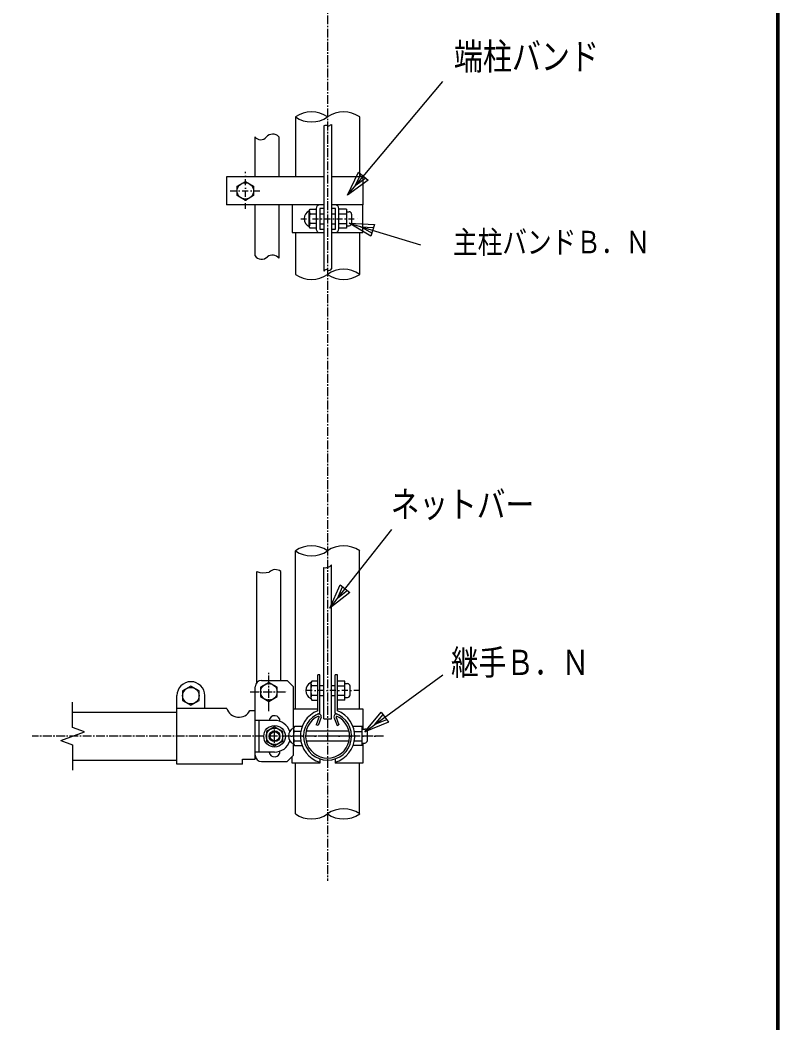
# Model space of a CAD drawing. Units: millimetres, scale not verified. Extents: x -4425 to 4425, y -3150 to 3150.
# Drawn here: x 2914 to 4200, y -89 to 1610 of the extents above; entities that cross this region are included whole.
import ezdxf
from ezdxf.enums import TextEntityAlignment as Align

# ---------------------------------------------------------------- set-up
doc = ezdxf.new("R2010")
doc.units = ezdxf.units.MM
doc.header["$LTSCALE"] = 20
for name, pattern in [('USER1', [1.01, 0.5, -0.25, 0.01, -0.25]), ('USER2', [1.125, 0.75, -0.125, 0.125, -0.125]), ('USER4', [2, 1.25, -0.25, 0.25, -0.25])]:
    doc.linetypes.add(name, pattern=pattern)
for name, color, linetype, lineweight in [('0-1_1', 7, 'Continuous', 25), ('0-2_0', 7, 'Continuous', 25), ('0-3_CENTLN-L', 2, 'USER2', 25), ('0-7_WAKU', 7, 'Continuous', 25)]:
    doc.layers.add(name, color=color, linetype=linetype, lineweight=lineweight)
doc.styles.add('ＭＳ ゴシック', font='')
doc.styles.get('ＭＳ ゴシック').set_extended_font_data('MS Gothic')

# ---------------------------------------------------------------- blocks, each defined once
blk = doc.blocks.new('C2')
at = {"layer": '0-1_1', "color": 4}
blk.add_line((157676.5, 103912.6), (155929.2, 105743.2), dxfattribs=at)
blk.add_lwpolyline([(157248.4, 104665.2), (157676.5, 103912.6), (156944.6, 104375.3)], close=True, dxfattribs=at)
blk.add_lwpolyline([(157172.5, 104592.7), (157386.5, 104216.4), (157020.6, 104447.8)], dxfattribs=at)
blk = doc.blocks.new('C4')
at = {"layer": '0-1_1', "color": 4}
blk.add_line((114914.8, 103992.9), (118152.7, 107849.7), dxfattribs=at)
blk.add_lwpolyline([(115615.7, 104501.3), (114914.8, 103992.9), (115294.1, 104771.3)], close=True, dxfattribs=at)
blk.add_lwpolyline([(115535.3, 104568.8), (115184.8, 104314.6), (115374.5, 104703.8)], dxfattribs=at)
blk = doc.blocks.new('C3')
at = {"layer": '0-1_1', "color": 4}
blk.add_line((157722.2, 110823.7), (154673.5, 109612.2), dxfattribs=at)
blk.add_lwpolyline([(156864, 110708.7), (157722.2, 110823.7), (157019.1, 110318.3)], close=True, dxfattribs=at)
blk.add_lwpolyline([(156902.8, 110611.1), (157331.9, 110668.6), (156980.3, 110415.9)], dxfattribs=at)
blk = doc.blocks.new('C15')
at = {"layer": '0-1_1', "color": 4}
blk.add_line((9928.44, 6638.88), (10068.65, 6816.03), dxfattribs=at)
blk.add_lwpolyline([(9974.17, 6674.11), (9928.44, 6638.88), (9952.22, 6691.48)], close=True, dxfattribs=at)
blk.add_lwpolyline([(9968.68, 6678.45), (9945.82, 6660.84), (9957.71, 6687.14)], dxfattribs=at)

msp = doc.modelspace()

# ---------------------------------------------------------------- linework, layer by layer
at = {"layer": '0-1_1'}
for p, q in [((3380.6, 1446.08), (3380.6, 1344.29)), ((3489.46, 1446.08), (3489.46, 1344.29)), ((3428.6, 1430.72), (3428.6, 1184.58)), ((3441.46, 1433.5), (3441.46, 1188.76)), ((3311.82, 1412.29), (3311.82, 1344.29)), ((3352.53, 1412.29), (3352.53, 1344.29)), ((3263.6, 1344.29), (3263.6, 1297.15)), ((3428.6, 1344.29), (3263.6, 1344.29)), ((3494.82, 1344.29), (3441.46, 1344.29)), ((3494.82, 1344.29), (3494.82, 1297.15)), ((3428.6, 1297.15), (3263.6, 1297.15)), ((3311.82, 1297.15), (3311.82, 1211.07)), ((3352.53, 1297.15), (3352.53, 1206.66)), ((3375.25, 1297.15), (3375.25, 1250.01)), ((3415.75, 1297.15), (3375.25, 1297.15)), ((3428.6, 1297.15), (3415.75, 1297.15)), ((3454.32, 1297.15), (3441.46, 1297.15)), ((3494.82, 1297.15), (3441.46, 1297.15)), ((3403.96, 1286.8), (3405.61, 1289.65)), ((3403.96, 1260.36), (3403.96, 1286.8)), ((3405.25, 1281.62), (3415.75, 1281.62)), ((3405.61, 1289.65), (3415.75, 1289.65)), ((3415.75, 1290.72), (3415.75, 1256.44)), ((3421.75, 1282.15), (3428.6, 1282.15)), ((3441.46, 1282.15), (3448.32, 1282.15)), ((3454.32, 1256.44), (3454.32, 1290.72)), ((3467.18, 1289.65), (3454.32, 1289.65)), ((3454.32, 1281.61), (3467.01, 1281.61)), ((3467.18, 1289.65), (3467.18, 1257.51)), ((3467.18, 1285.37), (3471.46, 1285.37)), ((3475.75, 1281.08), (3475.75, 1266.08)), ((3415.75, 1265.54), (3405.25, 1265.54)), ((3421.75, 1265.01), (3428.6, 1265.01)), ((3441.46, 1265.01), (3448.32, 1265.01)), ((3454.32, 1265.55), (3467.01, 1265.55)), ((3467.18, 1257.51), (3454.32, 1257.51)), ((3467.18, 1261.79), (3471.46, 1261.79)), ((3375.25, 1250.01), (3415.75, 1250.01)), ((3380.6, 1250.01), (3380.6, 1179.29)), ((3415.75, 1250.01), (3428.6, 1250.01)), ((3421.75, 1256.01), (3428.6, 1256.01)), ((3441.46, 1250.01), (3454.32, 1250.01)), ((3489.46, 1250.01), (3489.46, 1179.29)), ((3380.6, 443.1), (3380.6, 710.96)), ((3489.46, 443.1), (3489.46, 710.96)), ((3428.6, 426.52), (3428.6, 682.61)), ((3441.46, 426.52), (3441.46, 686.99)), ((3315.22, 487.63), (3315.22, 675.82)), ((3355.94, 491.32), (3355.94, 675.82)), ((3418.32, 439.97), (3418.32, 500.96)), ((3422.18, 500.96), (3418.32, 500.96)), ((3422.18, 435.66), (3422.18, 500.96)), ((3447.89, 435.66), (3447.89, 500.96)), ((3451.75, 500.96), (3447.89, 500.96)), ((3451.75, 439.97), (3451.75, 500.96)), ((3203.35, 481.6), (3189.43, 473.56)), ((3217.28, 473.56), (3203.35, 481.6)), ((3335.58, 488.05), (3321.65, 480.01)), ((3321.65, 480.01), (3321.65, 463.93)), ((3349.51, 480.01), (3335.58, 488.05)), ((3349.51, 463.93), (3349.51, 480.01)), ((3406.53, 487.4), (3406.53, 460.95)), ((3418.32, 482.21), (3407.82, 482.21)), ((3422.18, 482.75), (3428.6, 482.75)), ((3441.46, 482.75), (3447.89, 482.75)), ((3464.6, 490.25), (3451.75, 490.25)), ((3451.75, 482.21), (3464.44, 482.21)), ((3464.6, 458.1), (3464.6, 490.25)), ((3464.6, 485.96), (3468.89, 485.96)), ((3473.18, 466.68), (3473.18, 481.68)), ((3189.43, 473.56), (3189.43, 457.48)), ((3217.28, 457.48), (3217.28, 473.56)), ((3321.65, 463.93), (3335.58, 455.89)), ((3335.58, 455.89), (3349.51, 463.93)), ((3406.53, 460.95), (3408.18, 458.1)), ((3407.82, 466.14), (3418.32, 466.14)), ((3422.18, 465.6), (3428.6, 465.6)), ((3441.46, 465.6), (3447.89, 465.6)), ((3451.75, 466.15), (3464.44, 466.15)), ((3464.6, 462.39), (3468.89, 462.39)), ((3189.43, 457.48), (3203.35, 449.44)), ((3203.35, 449.44), (3217.28, 457.48)), ((3377.07, 443.1), (3418.32, 443.1)), ((3408.18, 458.1), (3418.32, 458.1)), ((3464.6, 458.1), (3451.75, 458.1)), ((3002.84, 437.75), (3179.71, 437.75)), ((3420.83, 430), (3415.69, 415.88)), ((3424.22, 429.29), (3418.91, 414.7)), ((3428.6, 426.52), (3441.46, 426.52)), ((3445.85, 429.29), (3451.16, 414.7)), ((3449.24, 430), (3454.38, 415.88)), ((3377.18, 410.26), (3377.18, 383.81)), ((3418.91, 414.7), (3415.69, 415.88)), ((3451.16, 414.7), (3454.38, 415.88)), ((3493.96, 413.1), (3478.21, 413.1)), ((3493.96, 380.96), (3493.96, 413.1)), ((3493.96, 408.82), (3498.25, 408.82)), ((3389.67, 405.07), (3378.46, 405.07)), ((3471.32, 405.6), (3398.75, 405.6)), ((3480.4, 405.06), (3493.8, 405.06)), ((3502.53, 389.53), (3502.53, 404.53)), ((3377.18, 383.81), (3378.82, 380.96)), ((3378.46, 389), (3389.67, 389)), ((3378.82, 380.96), (3391.86, 380.96)), ((3471.32, 388.46), (3398.75, 388.46)), ((3493.96, 380.96), (3478.21, 380.96)), ((3480.4, 389), (3493.8, 389)), ((3493.96, 385.25), (3498.25, 385.25)), ((3494.82, 385.25), (3494.82, 350.96)), ((3375.25, 350.96), (3375.25, 362.64)), ((3422.18, 358.4), (3422.18, 350.96)), ((3447.89, 358.4), (3447.89, 350.96)), ((3002.84, 356.32), (3179.71, 356.32)), ((3422.18, 350.96), (3375.25, 350.96)), ((3380.6, 265.25), (3380.6, 350.96)), ((3494.82, 350.96), (3447.89, 350.96)), ((3489.46, 265.25), (3489.46, 350.96))]:
    msp.add_line(p, q, dxfattribs=at)
at = {"layer": '0-1_1', "color": 4, "linetype": 'USER1'}
for p, q in [((3295.75, 1290.23), (3295.75, 1352.82)), ((3270.12, 1320.72), (3323.66, 1320.72)), ((3389.49, 1273.58), (3486.67, 1273.58)), ((3489.56, 474.18), (3388.56, 474.18)), ((3530.1, 397.03), (3342.19, 397.03))]:
    msp.add_line(p, q, dxfattribs=at)
at = {"layer": '0-1_1', "color": 4}
for p, q in [((3002.84, 411.69), (3002.84, 454.55)), ((3022.98, 404.36), (3002.84, 411.69)), ((2982.7, 389.7), (3022.98, 404.36))]:
    msp.add_line(p, q, dxfattribs=at)
at = {"layer": '0-1_1', "color": 2, "linetype": 'USER2'}
msp.add_line((3530.1, 397.03), (2934.2, 397.03), dxfattribs=at)
at = {"layer": '0-1_1'}
msp.add_lwpolyline([(3295.75, 1304.64), (3281.82, 1312.68), (3281.82, 1328.76), (3295.75, 1336.81), (3309.68, 1328.76), (3309.68, 1312.68)], close=True, dxfattribs=at)
for points in [[(3454.32, 1250.01), (3494.82, 1250.01), (3494.82, 1297.15), (3454.32, 1297.15)], [(3428.6, 1291.15), (3421.75, 1291.15), (3421.75, 1256.01)], [(3441.46, 1256.01), (3448.32, 1256.01), (3448.32, 1291.15), (3441.46, 1291.15)], [(3415.75, 1257.51), (3405.61, 1257.51), (3403.96, 1260.36)], [(3418.32, 490.25), (3408.18, 490.25), (3406.53, 487.4)], [(3451.75, 443.1), (3494.82, 443.1), (3494.82, 408.82)], [(3391.86, 413.1), (3378.82, 413.1), (3377.18, 410.26)]]:
    msp.add_lwpolyline(points, dxfattribs=at)
at = {"layer": '0-1_1', "color": 4}
msp.add_lwpolyline([(2982.7, 389.7), (3002.84, 382.38), (3002.84, 339.52)], dxfattribs=at)
at = {"layer": '0-1_1'}
for centre in [(3295.75, 1320.72), (3203.35, 465.52), (3335.58, 471.97)]:
    msp.add_circle(centre, 13.93, dxfattribs=at)
at = {"layer": '0-1_1', "color": 4}
for centre, radius, start, end in [((3407.82, 1407.16), 47.49, 55.03519, 124.96473), ((3407.82, 1485), 47.49, 235.03528, 304.96405), ((3462.25, 1407.16), 47.49, 55.03519, 124.96396), ((3432.53, 1421.85), 9.69, 72.50359, 113.87069), ((3435.78, 1438.98), 7.89, 267.52176, 316.03711), ((3321.76, 1420.04), 12.6, 217.93228, 318.82498), ((3342.12, 1403.06), 13.92, 41.5768, 141.3814), ((3323.17, 1218.26), 13.44, 212.35681, 317.28018), ((3341.41, 1197.1), 14.66, 40.66016, 124.80574), ((3407.82, 1218.21), 47.49, 235.03528, 304.96435), ((3432.71, 1182.91), 4.43, 58.06492, 157.77608), ((3437.33, 1190.52), 4.49, 239.35608, 336.83289), ((3462.25, 1140.38), 47.49, 55.03519, 124.96428), ((3462.25, 1218.21), 47.49, 235.03604, 304.96481), ((3407.82, 672.04), 47.49, 55.03519, 124.96473), ((3462.25, 672.04), 47.49, 55.03519, 124.96396), ((3407.82, 749.88), 47.49, 235.03528, 304.96405), ((3431.53, 695.06), 12.79, 256.76773, 320.89233), ((3327.46, 711.36), 37.58, 251.00103, 283.15748), ((3346.57, 664.03), 15.05, 51.54233, 134.55275), ((3462.25, 226.33), 47.49, 55.03519, 124.96428), ((3407.82, 304.16), 47.49, 235.03528, 304.96435), ((3462.25, 304.16), 47.49, 235.03604, 304.96481)]:
    msp.add_arc(centre, radius, start, end, dxfattribs=at)
at = {"layer": '0-1_1'}
for centre, radius, start, end in [((3422.18, 1290.72), 6.43, 90, 179.99992), ((3447.89, 1290.72), 6.43, 0, 90), ((3410.15, 1273.58), 14.76, 114.79445, 245.20555), ((3429.43, 1290.37), 25.71, 187.97958, 199.90953), ((3429.68, 1273.58), 25.71, 161.79012, 198.20988), ((3471.46, 1281.08), 4.29, 0, 90), ((3429.43, 1256.79), 25.71, 160.09047, 172.02042), ((3471.46, 1266.08), 4.29, 270, 0), ((3422.18, 1256.44), 6.43, 179.99992, 270), ((3447.89, 1256.44), 6.43, 270, 0), ((3412.72, 474.18), 14.76, 114.79445, 245.20555), ((3432, 490.97), 25.71, 187.97958, 199.90953), ((3432.25, 474.18), 25.71, 161.79012, 198.20988), ((3468.89, 481.68), 4.29, 0, 90), ((3432, 457.38), 25.71, 160.09047, 172.02042), ((3468.89, 466.68), 4.29, 270, 0), ((3435.03, 397.03), 46.07, 111.27162, 253.79686), ((3435.03, 397.03), 40.71, 108.40842, 71.59131), ((3435.03, 397.03), 37.29, 114.17442, 65.66495), ((3420.03, 430.19), 4.29, 349.3454, 114.44897), ((3450.03, 430.21), 4.29, 72.04499, 190.65469), ((3435.03, 397.03), 46.07, 286.20532, 68.7283), ((3383.37, 397.03), 14.76, 114.79445, 245.20555), ((3402.64, 413.83), 25.71, 187.97958, 199.90953), ((3498.25, 404.53), 4.29, 0, 90), ((3402.89, 397.03), 25.71, 161.79012, 198.20988), ((3402.64, 380.24), 25.71, 160.09047, 172.02042), ((3498.25, 389.53), 4.29, 270, 0)]:
    msp.add_arc(centre, radius, start, end, dxfattribs=at)
at = {"layer": '0-2_0', "color": 2}
for p, q in [((3312.57, 364.47), (3312.57, 480.57)), ((3323.32, 491.32), (3366.32, 491.32)), ((3366.32, 491.32), (3377.07, 480.57)), ((3377.07, 410.39), (3377.07, 480.57)), ((3377.07, 364.47), (3377.07, 383.68)), ((3366.32, 353.72), (3377.07, 364.47)), ((3323.32, 353.72), (3366.32, 353.72))]:
    msp.add_line(p, q, dxfattribs=at)
at = {"layer": '0-2_0'}
for p, q in [((3179.7, 444.02), (3179.7, 465.52)), ((3227, 444.02), (3227, 465.52)), ((3179.7, 349.42), (3179.7, 444.02)), ((3264.11, 444.02), (3179.7, 444.02)), ((3303.58, 440.32), (3312.57, 440.32)), ((3312.57, 357.8), (3312.57, 440.32)), ((3345.25, 423.59), (3312.57, 423.59)), ((3319.02, 369.84), (3319.02, 423.59)), ((3345.25, 369.84), (3312.57, 369.84)), ((3291.07, 349.42), (3179.7, 349.42))]:
    msp.add_line(p, q, dxfattribs=at)
at = {"layer": '0-2_0', "color": 2, "linetype": 'USER4'}
msp.add_line((3345.25, 385.43), (3345.25, 408.01), dxfattribs=at)
at = {"layer": '0-2_0'}
msp.add_lwpolyline([(3345.25, 380.59), (3359.22, 388.66), (3359.22, 404.78), (3345.25, 412.84), (3331.29, 404.78), (3331.29, 388.66)], close=True, dxfattribs=at)
msp.add_lwpolyline([(3291.07, 349.42), (3291.07, 357.8), (3312.57, 357.8)], dxfattribs=at)
for radius in [18.27, 13.96, 9.14, 9.14, 9.14, 9.14, 7.72]:
    msp.add_circle((3345.25, 396.72), radius, dxfattribs=at)
for centre, radius, start, end in [((3203.35, 465.52), 23.65, 0, 180), ((3284.62, 450.47), 21.5, 197.4576, 331.84317), ((3345.25, 422.52), 9.14, 356.73321, 173.24367), ((3345.25, 396.72), 26.88, 17.67208, 90), ((3345.25, 396.72), 26.88, 270, 343.27188), ((3345.25, 370.92), 9.14, 186.75633, 3.26679)]:
    msp.add_arc(centre, radius, start, end, dxfattribs=at)
at = {"layer": '0-2_0', "color": 2}
for centre, start, end in [((3323.32, 480.57), 90, 180), ((3323.32, 364.47), 180, 270)]:
    msp.add_arc(centre, 10.75, start, end, dxfattribs=at)
at = {"layer": '0-3_CENTLN-L'}
for p, q in [((3435.03, 2338.1), (3435.03, 151.63)), ((3335.58, 439.41), (3335.58, 506.67)), ((3303.61, 471.97), (3366.23, 471.97))]:
    msp.add_line(p, q, dxfattribs=at)
at = {"layer": '0-7_WAKU'}
msp.add_lwpolyline([(-4049.88, 2925.24), (4200.12, 2925.24), (4200.12, -2924.76), (-4049.88, -2924.76)], close=True, dxfattribs=at)
for points in [[(4198.12, 2923.24), (4198.12, -2922.76), (-4047.88, -2922.76)], [(4196.12, 2921.24), (4196.12, -2920.76), (-4045.88, -2920.76)]]:
    msp.add_lwpolyline(points, dxfattribs=at)

# ---------------------------------------------------------------- block references
at = {"layer": '0-2_0'}
for name, p, xscale, yscale in [('C4', (-2277.13, -3886.24), 0.05, 0.05), ('C15', (-4007.68, -4365.22), 0.75, 0.75)]:
    msp.add_blockref(name, p, dxfattribs=dict(at, xscale=xscale, yscale=yscale))
at = {"layer": '0-2_0', "xscale": 0.05, "yscale": 0.05}
for name, p, rotation in [('C2', (7769.77, 9672.85), 209.5339), ('C3', (9740.86, 7747.37), 194.53655)]:
    msp.add_blockref(name, p, dxfattribs=dict(at, rotation=rotation))

# ---------------------------------------------------------------- texts
at = {"layer": '0-1_1', "color": 4, "style": 'ＭＳ ゴシック', "width": 0.8}
for s, height, p in [('端柱バンド', 45.1, (3649.1, 1512.47)), ('主柱バンドＢ．Ｎ', 38.29, (3647.72, 1203.28)), ('ネットバー', 44.57, (3542.11, 753.94)), ('継手Ｂ．Ｎ', 42.94, (3644.27, 487.5))]:
    msp.add_text(s, height=height, dxfattribs=at).set_placement(p, align=Align.BOTTOM_LEFT)

doc.saveas('drawing.dxf')
